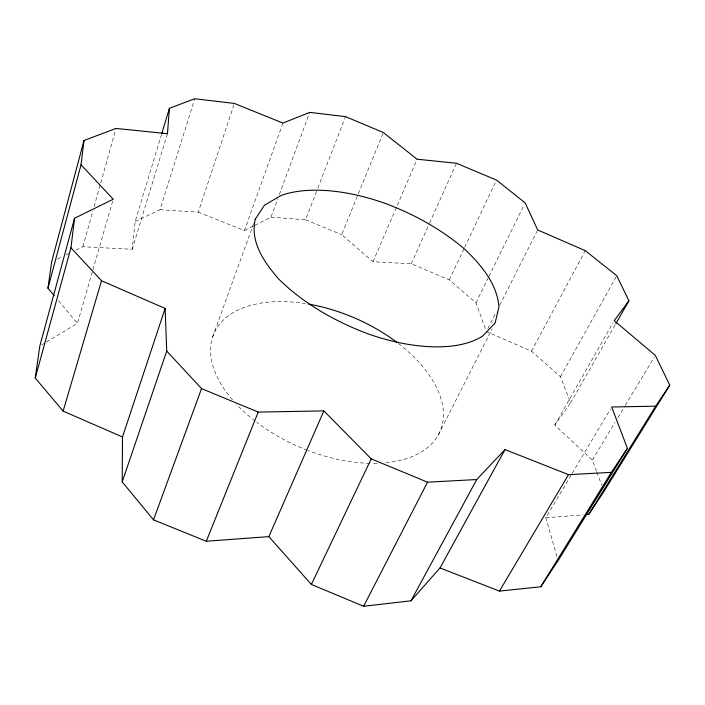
<?xml version="1.0" encoding="UTF-8"?>
<svg xmlns="http://www.w3.org/2000/svg" width="705" height="705" viewBox="0 0 705 705"><rect width="100%" height="100%" fill="white"/><g stroke="black" fill="none" stroke-linecap="round" stroke-linejoin="round"><path stroke-width="0.53" stroke-dasharray="3.52 2.64" d="M76.034 250.081L82.873 246.732L132.179 249.288L135.166 221.511L161.498 134.505M82.873 246.732L92.928 210.821M94.109 206.6L115.999 128.433M46.389 342.066L77.435 323.366L92.611 270.764M92.91 269.715L113.241 199.224M132.179 249.288L167.464 133.703M135.166 221.511L160.017 209.72L194.756 98.744M160.017 209.72L198.264 212.143L234.395 103.441M198.264 212.143L244.415 230.588L282.952 123.093M212.654 336.875L253.712 223.423M254.849 225.327L270.984 217.193L277.814 198.695M279.33 194.589L309.698 112.377M270.984 217.193L305.556 219.819L317.426 189.169M317.823 188.147L345.503 116.625M596.474 471.204L592.341 460.109L554.764 425.106L570.601 402.907L560.449 376.708L531.508 351.187L486.379 331.553L475.954 302.815L449.279 279.885L411.279 263.749L373.024 261.767L341.652 234.65L383.326 132.522M373.024 261.767L417.078 159.224M411.279 263.749L429.178 223.952M429.618 222.956L456.461 163.252M449.279 279.885L464.234 248.257M464.701 247.27L496.47 180.057M475.954 302.815L488.495 277.338M488.979 276.36L524.185 204.82M487.86 328.618L496.25 312.015M499.704 305.177L537.686 229.971M438.484 434.597L492.09 328.962M531.508 351.187L585.247 250.645M560.449 376.708L616.752 275.699M554.764 425.106L613.139 322.555M570.601 402.907L615.28 324.652M556.879 556.474L545.846 517.699L571.737 474.174M572.293 473.231L610.565 408.891M592.341 460.109L615.042 422.374M617.88 417.66L624.692 406.344M625.256 405.401L654.205 357.294M41.683 344.904L45.446 342.639M244.415 230.588L253.897 225.803M57.475 259.167L62.357 256.77M66.27 254.857L70.174 252.945M545.846 517.699L583.185 514.906M305.556 219.819L341.652 234.65M58.489 300.762L77.435 323.366M596.853 472.218L601.735 485.322M398.422 343.529A123.19 70.192 23.4 0 1 384.727 462.877M377.043 463.317A123.19 70.192 23.4 0 1 370.9 463.352M369.852 463.335A123.19 70.192 23.4 0 1 308.244 450.61M307.221 450.222A123.19 70.192 23.4 0 1 256.646 422.286M254.981 421.008A123.19 70.192 23.4 0 1 236.527 404.326M232.465 399.823A123.19 70.192 23.4 0 1 305.397 303.564"/><path stroke-width="1.06" d="M628.904 300.797L614.222 320.652L655.333 355.399L669.75 385.177L655.676 406.177L611.684 406.996L627.406 448.354L611.314 472.359L568.503 474.65L505.009 449.57L440.008 567.957L410.989 600.81L363.63 606.256L311.381 584.463L268.843 536.62L206.301 541.255L153.514 519.858L122.203 481.929L122.485 436.985L165.137 308.446L101.52 280.74L70.958 247.79L74.545 218.268L113.241 199.224L81.031 164.794L83.983 140.506L115.999 128.433L167.464 133.703L169.42 108.297L194.756 98.744L234.395 103.441L282.952 123.093L309.698 112.377L345.503 116.625L383.326 132.522L417.078 159.224L456.461 163.252L496.47 180.057L525.146 202.864L537.686 229.971L585.247 250.645L616.752 275.699L628.904 300.797L615.826 323.701M54.276 295.739L47.958 288.204L51.615 262.031L83.983 140.506M122.485 436.985L63.133 411.112L35.25 378.039L39.797 346.04L74.545 218.268M47.958 288.204L81.031 164.794M35.25 378.039L70.958 247.79M63.133 411.112L101.52 280.74M161.815 133.457L169.42 108.297M122.203 481.929L166.724 351.055L165.137 308.446M153.514 519.858L201.551 388.614L166.724 351.055M206.301 541.255L258.224 412.081L323.886 410.9L371.209 458.858L427.53 482.176L476.756 479.541L505.009 449.57M268.843 536.62L323.886 410.9M311.381 584.463L371.209 458.858M363.63 606.256L427.53 482.176M410.989 600.81L476.756 479.541M440.008 567.957L499.44 591.098L568.503 474.65M499.44 591.098L540.761 586.78L611.314 472.359M627.406 448.354L558.069 560.66L540.761 586.78M586.481 514.659L588.675 514.491L655.676 406.177M669.75 385.177L603.991 491.376L588.675 514.491M201.551 388.614L258.224 412.081M308.614 304.102A123.19 70.192 23.4 0 1 396.686 342.207M255.21 219.29C249.984 242.361 264.507 262.798 278.907 279.242C304.172 304.005 335.298 321.524 368.239 333.941A130.813 63.882 23.4 0 0 482.749 335.977L495.069 323.093L498.999 306.754C496.858 283.621 481.436 265.283 465.362 249.781C442.291 229.865 415.474 214.972 387.089 204.089A130.813 63.882 23.4 0 0 280.784 195.637L264.428 205.243L255.21 219.29"/></g></svg>
